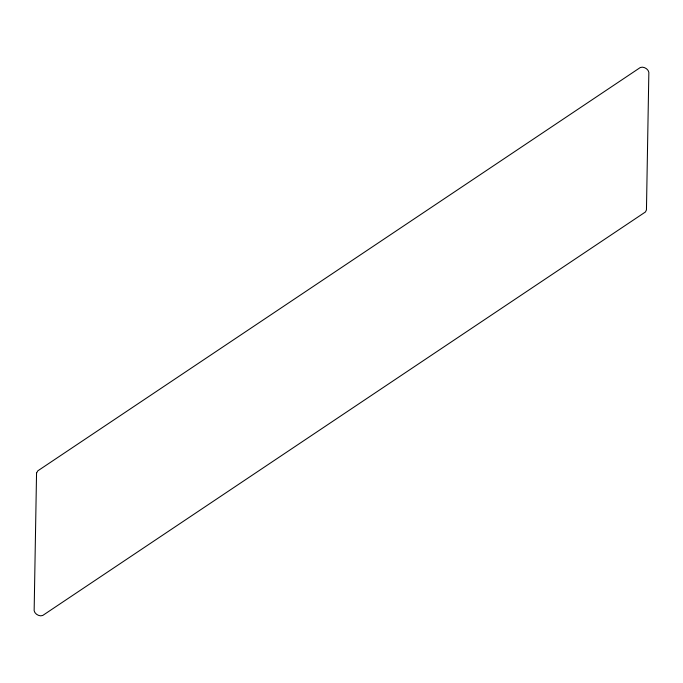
<?xml version="1.0" encoding="UTF-8"?>
<svg xmlns="http://www.w3.org/2000/svg" width="683" height="683" viewBox="0 0 683 683"><rect width="100%" height="100%" fill="white"/><g stroke="black" fill="none" stroke-linecap="round" stroke-linejoin="round"><path stroke-width="1.02" d="M36.549 473.088L34.15 610.645C34.637 614.068 39.546 616.86 42.722 615.468L645.435 211.978L646.451 209.912L648.85 72.355C648.363 68.932 643.454 66.14 640.278 67.532L37.796 470.843L36.549 473.088"/></g></svg>
